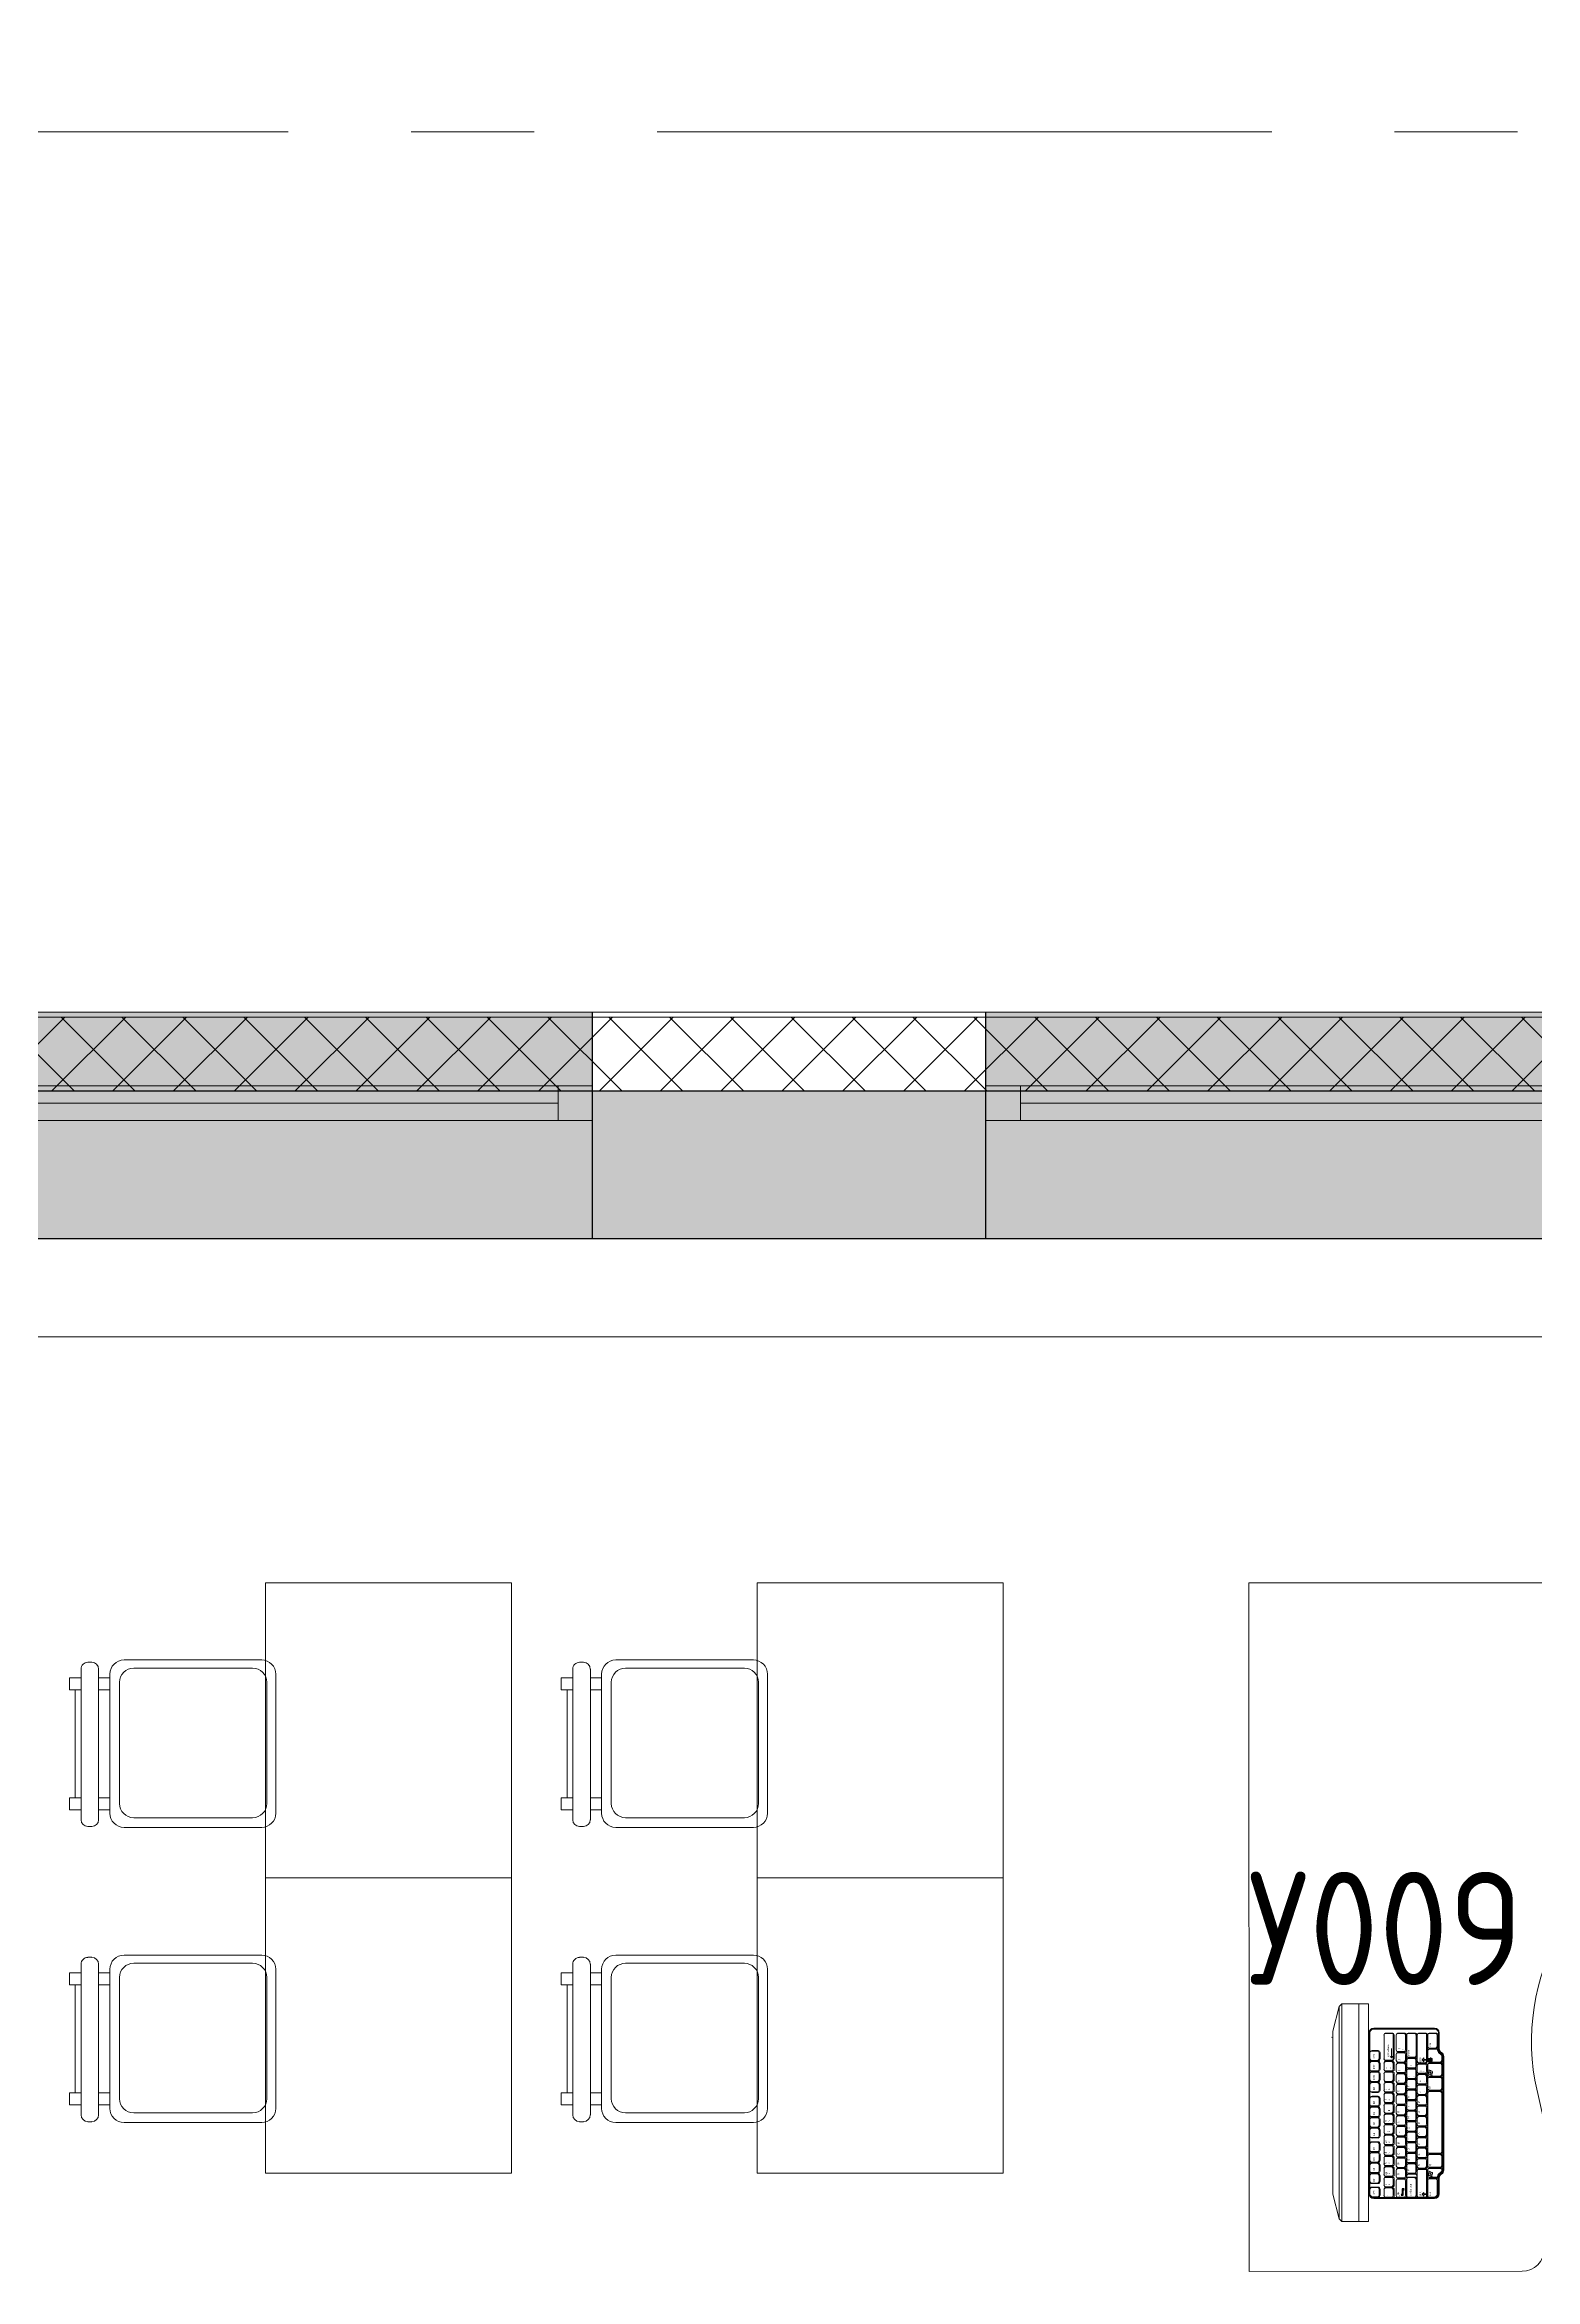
# Model space of a CAD drawing. Header units: millimetres. Extents: x -13407 to 8063098, y -2635 to 109271.
# Drawn here: x 38191 to 41222, y 29029 to 33572 of the extents above; entities that cross this region are included whole.
import ezdxf

# ---------------------------------------------------------------- set-up
doc = ezdxf.new("R2010")
doc.units = ezdxf.units.MM
doc.linetypes.add('CENTER', pattern=[2, 1.25, -0.25, 0.25, -0.25])
doc.linetypes.add('HIDDEN', pattern=[6, 4, -2])
doc.layers.get('Defpoints').update_dxf_attribs({"color": 6})
for name, color, linetype, lineweight in [('АР_Навесной фасад', 5, 'Continuous', 5), ('АР_Окна БЛОК', 250, 'Continuous', 13), ('АР_Оси', 193, 'Continuous', 9), ('АР_Подоконники', 163, 'Continuous', 9), ('АР_Сущ Несущая стена', 202, 'Continuous', 30), ('АР_Утеплитель', 250, 'Continuous', 9), ('АР_Штриховка монолит', 250, 'Continuous', 9), ('ТХ_мебель передв', 250, 'Continuous', 13), ('ТХ_обор_комп принт', 30, 'Continuous', 13)]:
    doc.layers.add(name, color=color, linetype=linetype, lineweight=lineweight)
doc.styles.add('Arial 200', font='arial.ttf', dxfattribs={"height": 500})
doc.styles.add('ISOCPEUR_1', font='isocpeur.ttf', dxfattribs={"width": 0.9, "height": 250})
doc.styles.add('SIMPLEX', font='simplex.shx', dxfattribs={"width": 0.85, "oblique": 7})

# ---------------------------------------------------------------- blocks, each defined once
blk = doc.blocks.new('*U435')
h = blk.add_hatch(color=253)
h.dxf.hatch_style = 1
h.paths.add_polyline_path([(-1770, -240), (0, -240), (0, 220), (-1770, 220)])
at = {"color": 253, "lineweight": 30}
for p, q in [((-1770, -240), (-1770, 220)), ((0, -240), (0, 220))]:
    blk.add_line(p, q, dxfattribs=at)
at = {"color": 253}
for p, q in [((0, 220), (-1770, 220)), ((-1770, 70), (0, 70)), ((-1700, 0), (-1700, 70)), ((-70, 0), (-70, 70)), ((-1770, 0), (0, 0)), ((-1700, 35), (-70, 35)), ((-1770, -240), (0, -240)), ((-1770, -240), (-1770, -240)), ((-1770, -240), (-1770, -240)), ((0, -240), (0, -240)), ((0, -240), (0, -240))]:
    blk.add_line(p, q, dxfattribs=at)
blk = doc.blocks.new('*U436')
h = blk.add_hatch(color=253)
h.dxf.hatch_style = 1
h.paths.add_polyline_path([(-1770, -240), (0, -240), (0, 220), (-1770, 220)])
at = {"color": 253, "lineweight": 30}
for p, q in [((-1770, -240), (-1770, 220)), ((0, -240), (0, 220))]:
    blk.add_line(p, q, dxfattribs=at)
at = {"color": 253}
for p, q in [((0, 220), (-1770, 220)), ((-1770, 70), (0, 70)), ((-1700, 0), (-1700, 70)), ((-70, 0), (-70, 70)), ((-1770, 0), (0, 0)), ((-1700, 35), (-70, 35)), ((-1770, -240), (0, -240)), ((-1770, -240), (-1770, -240)), ((-1770, -240), (-1770, -240)), ((0, -240), (0, -240)), ((0, -240), (0, -240))]:
    blk.add_line(p, q, dxfattribs=at)
blk = doc.blocks.new('стол угловой 1200х1400')
at = {"color": 253, "extrusion": (-6.20986e-05, 0.000470696, 1)}
for p, q in [((-20568.3, 33327.6, -393.6), (-20014.8, 33327.8, -393.6)), ((-20568, 32127.6, -393), (-20568.3, 33327.6, -393.6)), ((-19969.8, 32984.7, -393.4), (-19969.8, 33284.7, -393.5)), ((-19213.1, 32728, -393.2), (-19472.2, 32727.9, -393.2)), ((-19168.1, 32683, -393.2), (-19168, 32128, -392.9)), ((-19168, 32128, -392.9), (-20568, 32127.6, -393))]:
    blk.add_line(p, q, dxfattribs=at)
at = {"color": 253, "linetype": 'HIDDEN', "ltscale": 0.1}
blk.add_lwpolyline([(-20475.6, 33232.1), (-20075.6, 33232.2), (-20075.5, 32832.2), (-20475.5, 32832.1)], close=True, dxfattribs=at)
at = {"color": 253, "extrusion": (-6.20986e-05, 0.000470696, 1), "elevation": -376.6}
blk.add_lwpolyline([(-19472.3, 32728.1), (-19556.8, 32709)], dxfattribs=at)
at = {"color": 253, "extrusion": (-6.20986e-05, 0.000470696, 1)}
for centre, radius, start, end in [((-20014.8, 33283, -376.6), 45, 2.4817, 90.0151), ((-19697, 32975.5, -376.6), 272.9, 178.0222, 227.3755), ((-19635.3, 33157.4, -376.6), 455.2, 237.2104, 279.9393), ((-19213.1, 32683.2, -376.6), 45, 0.0151, 90.0151)]:
    blk.add_arc(centre, radius, start, end, dxfattribs=at)
blk = doc.blocks.new('KEY')
at = {"color": 253}
for p, q in [((-0.2, 0), (0.2, 0)), ((-0.34, -0.54), (-0.34, -0.14)), ((-0.31, -0.5), (-0.31, -0.11)), ((-0.2, -0.61), (0.2, -0.61)), ((-0.2, -0.68), (0.2, -0.68)), ((0.31, -0.5), (0.31, -0.11)), ((0.34, -0.54), (0.34, -0.14))]:
    blk.add_line(p, q, dxfattribs=at)
for centre, radius, start, end in [((0.2, -0.11), 0.109, 360, 90), ((0.2, -0.14), 0.141, 360, 90), ((-0.2, -0.14), 0.141, 90, 180), ((-0.2, -0.54), 0.141, 180, 270), ((-0.2, -0.11), 0.109, 90, 180), ((-0.2, -0.5), 0.109, 180, 270), ((0.2, -0.5), 0.109, 270, 360), ((0.2, -0.54), 0.141, 270, 360)]:
    blk.add_arc(centre, radius, start, end, dxfattribs=at)
blk = doc.blocks.new('рншнглнг8л')
h = blk.add_hatch(color=253)
h.paths.add_polyline_path([(-575895.8, 55186.1), (-575892.8, 55184.3), (-575895.8, 55184.3)])
h.paths.add_polyline_path([(-575895.8, 55184.3), (-575892.8, 55184.3), (-575895.8, 55182.5)])
h = blk.add_hatch(color=253)
h.paths.add_polyline_path([(-575624.1, 55162.2), (-575627.2, 55160.4), (-575624.1, 55160.4)])
h.paths.add_polyline_path([(-575624.1, 55160.4), (-575627.2, 55160.4), (-575624.1, 55158.6)])
h = blk.add_hatch(color=253)
h.paths.add_polyline_path([(-575615.7, 55164.4), (-575612.7, 55162.7), (-575615.7, 55162.7)])
h.paths.add_polyline_path([(-575615.7, 55162.7), (-575612.7, 55162.7), (-575615.7, 55160.9)])
at = {"color": 253}
for p, q in [((-575947.2, 55303.5), (-575997.1, 55290.7)), ((-575615.4, 55303.5), (-575947.2, 55303.5)), ((-575565.6, 55290.7), (-575615.4, 55303.5)), ((-575997.1, 55290.7), (-576002.8, 55285.1)), ((-575559.9, 55285.1), (-576002.8, 55285.1)), ((-576002.8, 55285.1), (-576002.8, 55230.9)), ((-575559.9, 55250.9), (-576002.8, 55250.9)), ((-575565.6, 55290.7), (-575997.1, 55290.7)), ((-575559.9, 55285.1), (-575565.6, 55290.7)), ((-575559.9, 55230.9), (-575559.9, 55285.1)), ((-576002.8, 55230.9), (-575559.9, 55230.9)), ((-575953.4, 55096.7), (-575953.4, 55220.6)), ((-575951.4, 55096.7), (-575951.4, 55220.6)), ((-575616.2, 55228.2), (-575943.8, 55228.2)), ((-575630.1, 55211.8), (-575630.1, 55223.9)), ((-575629.1, 55212.8), (-575629.1, 55224.8)), ((-575625.8, 55228.2), (-575616.1, 55228.2)), ((-575625.8, 55209.5), (-575613.7, 55209.5)), ((-575625.8, 55207.5), (-575613.7, 55207.5)), ((-575610.4, 55212.8), (-575610.4, 55222.5)), ((-575609.4, 55211.8), (-575609.4, 55221.5)), ((-575608.6, 55096.7), (-575608.6, 55220.6)), ((-575606.7, 55096.7), (-575606.7, 55220.6)), ((-575943.3, 55183.3), (-575943.3, 55195.4)), ((-575943.3, 55158.3), (-575943.3, 55170.4)), ((-575942.4, 55184.3), (-575942.4, 55196.3)), ((-575942.4, 55159.3), (-575942.4, 55171.3)), ((-575891.1, 55199.6), (-575939, 55199.6)), ((-575891.1, 55180.9), (-575939, 55180.9)), ((-575891.1, 55179), (-575939, 55179)), ((-575908.9, 55174.7), (-575939, 55174.7)), ((-575908.9, 55156), (-575939, 55156)), ((-575892.8, 55184.3), (-575912.1, 55184.3)), ((-575905.6, 55159.3), (-575905.6, 55171.3)), ((-575904.7, 55158.3), (-575904.7, 55170.4)), ((-575895.8, 55182.5), (-575895.8, 55186.1)), ((-575895.8, 55186.1), (-575892.8, 55184.3)), ((-575892.8, 55184.3), (-575895.8, 55182.5)), ((-575887.8, 55184.3), (-575887.8, 55196.3)), ((-575886.8, 55183.3), (-575886.8, 55195.4)), ((-575647, 55158.3), (-575647, 55170.4)), ((-575646.1, 55159.3), (-575646.1, 55171.3)), ((-575612.9, 55174.7), (-575642.8, 55174.7)), ((-575612.9, 55156), (-575642.8, 55156)), ((-575627.2, 55162.5), (-575627.2, 55158.5)), ((-575624.1, 55162.2), (-575627.2, 55160.4)), ((-575627.2, 55160.4), (-575613.4, 55160.4)), ((-575627.2, 55160.4), (-575624.1, 55158.6)), ((-575612.7, 55162.7), (-575626.8, 55162.7)), ((-575624.1, 55158.6), (-575624.1, 55162.2)), ((-575615.7, 55160.9), (-575615.7, 55164.4)), ((-575615.7, 55164.4), (-575612.7, 55162.7)), ((-575612.7, 55162.7), (-575615.7, 55160.9)), ((-575612.7, 55160.6), (-575612.7, 55164.9)), ((-575609.6, 55159.3), (-575609.6, 55171.3)), ((-575608.6, 55158.3), (-575608.6, 55170.4)), ((-575943.3, 55136.9), (-575943.3, 55149)), ((-575943.3, 55115.5), (-575943.3, 55127.6)), ((-575942.4, 55137.9), (-575942.4, 55149.9)), ((-575942.4, 55116.5), (-575942.4, 55128.5)), ((-575908.9, 55154), (-575939, 55154)), ((-575897.2, 55153.3), (-575939, 55153.3)), ((-575897.2, 55134.5), (-575939, 55134.5)), ((-575897.2, 55132.6), (-575939, 55132.6)), ((-575886.1, 55131.9), (-575939, 55131.9)), ((-575886.1, 55113.1), (-575939, 55113.1)), ((-575886.1, 55111.2), (-575939, 55111.2)), ((-575916.1, 55110.5), (-575939, 55110.5)), ((-575887.5, 55110.5), (-575906.9, 55110.5)), ((-575893.9, 55137.9), (-575893.9, 55149.9)), ((-575892.9, 55136.9), (-575892.9, 55149)), ((-575888.8, 55121.7), (-575892.5, 55118.4)), ((-575892.5, 55118.4), (-575889.6, 55118.6)), ((-575889.6, 55118.6), (-575889.6, 55114.7)), ((-575887.9, 55114.7), (-575889.6, 55114.7)), ((-575885, 55118.4), (-575888.8, 55121.7)), ((-575887.9, 55114.7), (-575887.9, 55118.6)), ((-575887.9, 55118.6), (-575885, 55118.4)), ((-575882.8, 55116.5), (-575882.8, 55128.5)), ((-575881.9, 55115.5), (-575881.9, 55127.6)), ((-575859, 55110.5), (-575878.3, 55110.5)), ((-575830.5, 55110.5), (-575849.7, 55110.5)), ((-575702.1, 55110.5), (-575820.9, 55110.5)), ((-575673.5, 55110.5), (-575692.8, 55110.5)), ((-575667, 55115.5), (-575667, 55127.6)), ((-575666.1, 55116.5), (-575666.1, 55128.5)), ((-575664.6, 55110.5), (-575653.2, 55110.5)), ((-575612.9, 55131.9), (-575662.7, 55131.9)), ((-575612.9, 55113.1), (-575662.7, 55113.1)), ((-575612.9, 55111.2), (-575662.7, 55111.2)), ((-575656.6, 55136.9), (-575656.6, 55149)), ((-575612.9, 55153.3), (-575652.3, 55153.3)), ((-575612.9, 55132.6), (-575652.3, 55132.6)), ((-575650.4, 55136.9), (-575650.4, 55149)), ((-575649.5, 55137.9), (-575649.5, 55149.9)), ((-575612.9, 55134.5), (-575646.1, 55134.5)), ((-575612.9, 55110.5), (-575643.7, 55110.5)), ((-575612.9, 55154), (-575642.8, 55154)), ((-575615.5, 55121.7), (-575619.2, 55118.4)), ((-575619.2, 55118.4), (-575616.4, 55118.6)), ((-575616.4, 55118.6), (-575616.4, 55114.7)), ((-575614.7, 55114.7), (-575616.4, 55114.7)), ((-575611.8, 55118.4), (-575615.5, 55121.7)), ((-575614.7, 55118.6), (-575611.8, 55118.4)), ((-575614.7, 55114.7), (-575614.7, 55118.6)), ((-575609.6, 55137.9), (-575609.6, 55149.9)), ((-575609.6, 55116.5), (-575609.6, 55128.5)), ((-575608.6, 55136.9), (-575608.6, 55149)), ((-575608.6, 55115.5), (-575608.6, 55127.6)), ((-575943.8, 55089.1), (-575911.8, 55089.1)), ((-575943.8, 55087.2), (-575911.8, 55087.2)), ((-575943.3, 55094.1), (-575943.3, 55106.2)), ((-575942.4, 55095.1), (-575942.4, 55107.1)), ((-575916.1, 55091.7), (-575939, 55091.7)), ((-575916.1, 55089.8), (-575939, 55089.8)), ((-575912.7, 55095.1), (-575912.7, 55107.1)), ((-575911.8, 55094.1), (-575911.8, 55106.2)), ((-575911.2, 55091.1), (-575911.2, 55106.2)), ((-575910.2, 55092.8), (-575910.2, 55107.1)), ((-575887.5, 55082.3), (-575895.6, 55082.3)), ((-575887.5, 55080.3), (-575895.6, 55080.3)), ((-575664.5, 55080), (-575895.6, 55080)), ((-575664.5, 55078.1), (-575895.6, 55078.1)), ((-575890.9, 55106.4), (-575893.2, 55105.3)), ((-575893.2, 55105.3), (-575892.3, 55105.1)), ((-575892.3, 55105.1), (-575893.1, 55104)), ((-575892.8, 55103.7), (-575893.1, 55104)), ((-575892.8, 55103.7), (-575891.9, 55104.8)), ((-575891.9, 55104.8), (-575891.5, 55104.1)), ((-575886.3, 55108.9), (-575891.8, 55108.9)), ((-575891.8, 55108.9), (-575891.8, 55101.7)), ((-575886.3, 55107.2), (-575891.8, 55107.2)), ((-575886.3, 55105.5), (-575891.8, 55105.5)), ((-575891.8, 55101.7), (-575886.3, 55101.7)), ((-575891.5, 55104.1), (-575890.9, 55106.4)), ((-575887.1, 55108.1), (-575890.9, 55108.1)), ((-575887.1, 55106.4), (-575890.9, 55106.4)), ((-575887.1, 55104.6), (-575890.9, 55104.6)), ((-575887.1, 55102.9), (-575890.9, 55102.9)), ((-575886.3, 55101.7), (-575886.3, 55108.9)), ((-575884.2, 55085.6), (-575884.2, 55107.1)), ((-575883.3, 55084.6), (-575883.3, 55106.2)), ((-575882.6, 55084.7), (-575882.6, 55106.2)), ((-575881.6, 55085.6), (-575881.6, 55107.1)), ((-575859, 55082.3), (-575878.3, 55082.3)), ((-575859, 55080.4), (-575878.3, 55080.4)), ((-575868.2, 55108.4), (-575865.8, 55101.7)), ((-575863.9, 55108.4), (-575861.4, 55101.7)), ((-575857.1, 55101.7), (-575859.5, 55108.4)), ((-575855.7, 55085.6), (-575855.7, 55107.1)), ((-575854.7, 55084.7), (-575854.7, 55106.2)), ((-575854, 55084.7), (-575854, 55106.2)), ((-575853.1, 55085.6), (-575853.1, 55107.1)), ((-575830.5, 55082.3), (-575849.7, 55082.3)), ((-575830.5, 55080.4), (-575849.7, 55080.4)), ((-575827.1, 55085.6), (-575827.1, 55107.1)), ((-575826.2, 55084.7), (-575826.2, 55106.2)), ((-575825.2, 55084.7), (-575825.2, 55106.2)), ((-575824.3, 55085.6), (-575824.3, 55107.1)), ((-575702.1, 55082.3), (-575820.9, 55082.3)), ((-575702.1, 55080.4), (-575820.9, 55080.4)), ((-575698.7, 55085.6), (-575698.7, 55107.1)), ((-575697.8, 55084.7), (-575697.8, 55106.2)), ((-575697.1, 55084.7), (-575697.1, 55106.2)), ((-575696.1, 55085.6), (-575696.1, 55107.1)), ((-575673.5, 55082.3), (-575692.8, 55082.3)), ((-575673.5, 55080.4), (-575692.8, 55080.4)), ((-575670.2, 55085.6), (-575670.2, 55107.1)), ((-575669.2, 55084.7), (-575669.2, 55106.2)), ((-575668.9, 55084.6), (-575668.9, 55106.2)), ((-575667.9, 55085.6), (-575667.9, 55107.1)), ((-575664.6, 55082.3), (-575664.5, 55082.3)), ((-575664.6, 55080.3), (-575664.5, 55080.3)), ((-575662.4, 55108.4), (-575660, 55101.7)), ((-575658, 55108.4), (-575655.6, 55101.7)), ((-575651.3, 55101.7), (-575653.7, 55108.4)), ((-575649.9, 55092.8), (-575649.9, 55107.1)), ((-575648.9, 55091.1), (-575648.9, 55106.2)), ((-575616.2, 55089.1), (-575648.3, 55089.1)), ((-575616.2, 55087.2), (-575648.3, 55087.2)), ((-575647.9, 55094.1), (-575647.9, 55106.2)), ((-575647, 55095.1), (-575647, 55107.1)), ((-575615.3, 55091.7), (-575643.7, 55091.7)), ((-575616.2, 55089.8), (-575643.7, 55089.8)), ((-575609.6, 55097.5), (-575609.6, 55107.1)), ((-575608.6, 55097.5), (-575608.6, 55106.2))]:
    blk.add_line(p, q, dxfattribs=at)
for points in [[(-575934, 55303.5), (-575934.9, 55306.2)], [(-575616.2, 55230.1), (-575943.8, 55230.1)]]:
    blk.add_lwpolyline(points, dxfattribs=at)
for centre, major_axis, start_param, end_param in [((-575943.8, 55220.6), (-6.74, -6.74), 3.926991, 5.497787), ((-575943.8, 55220.6), (-5.39, -5.39), 3.926991, 5.497787), ((-575943.8, 55096.7), (-6.74, 6.74), 0.785398, 2.356194), ((-575943.8, 55096.7), (-5.39, 5.39), 0.785398, 2.356194), ((-575911.8, 55077.6), (-8.08, -8.08), 2.907036, 3.926991), ((-575911.8, 55077.6), (-6.74, -6.74), 2.907036, 3.926991), ((-575895.6, 55087.6), (-6.74, -6.74), -0.234557, 0.785398), ((-575895.6, 55087.6), (-5.39, 5.39), 1.336239, 2.356194)]:
    blk.add_ellipse(centre, major_axis=major_axis, ratio=1, start_param=start_param, end_param=end_param, dxfattribs=at)
at = {"color": 253, "extrusion": (0, 0, -1)}
for centre, major_axis, ratio, start_param, end_param in [((-575625.8, 55223.9), (3.03, 3.03), 1, 3.926991, 5.497787), ((-575625.8, 55211.8), (3.03, -3.03), 1, 0.785398, 2.356194), ((-575625.8, 55224.8), (2.36, 2.36), 1, 3.926991, 5.497787), ((-575625.8, 55212.8), (2.36, -2.36), 1, 0.785398, 2.356194), ((-575616.2, 55220.6), (6.74, -6.74), 1, 3.926991, 5.497787), ((-575616.2, 55220.6), (5.39, -5.39), 1, 3.926991, 5.497787), ((-575616.1, 55221.5), (4.72, 4.72), 1, 5.497787, 7.068583), ((-575616.1, 55222.5), (4.04, -4.04), 1, 3.926991, 5.497787), ((-575613.7, 55212.8), (2.36, -2.36), 1, -0.785398, 0.785398), ((-575613.7, 55211.8), (3.03, 3.03), 1, 0.785398, 2.356194), ((-575939, 55195.4), (3.03, -3.03), 1, 2.356194, 3.926991), ((-575939, 55183.3), (3.03, 3.03), 1, 2.356194, 3.926991), ((-575939, 55170.4), (3.03, -3.03), 1, 2.356194, 3.926991), ((-575939, 55158.3), (3.03, 3.03), 1, 2.356194, 3.926991), ((-575939, 55196.3), (2.36, -2.36), 1, 2.356194, 3.926991), ((-575939, 55184.3), (2.36, 2.36), 1, 2.356194, 3.926991), ((-575939, 55171.3), (2.36, -2.36), 1, 2.356194, 3.926991), ((-575939, 55159.3), (2.36, 2.36), 1, 2.356194, 3.926991), ((-575908.9, 55171.3), (2.36, 2.36), 1, 5.497787, 7.068583), ((-575908.9, 55170.4), (3.03, 3.03), 1, 5.497787, 7.068583), ((-575908.9, 55159.3), (2.36, -2.36), 1, -0.785398, 0.785398), ((-575908.9, 55158.3), (3.03, -3.03), 1, -0.785398, 0.785398), ((-575891.1, 55196.3), (2.36, 2.36), 1, 5.497787, 7.068583), ((-575891.1, 55195.4), (3.03, -3.03), 1, 3.926991, 5.497787), ((-575891.1, 55184.3), (2.36, -2.36), 1, -0.785398, 0.785398), ((-575891.1, 55183.3), (3.03, 3.03), 1, 0.785398, 2.356194), ((-575642.8, 55170.4), (3.03, 3.03), 1, 3.926991, 5.497787), ((-575642.8, 55158.3), (3.03, -3.03), 1, 0.785398, 2.356194), ((-575642.8, 55171.3), (2.36, 2.36), 1, 3.926991, 5.497787), ((-575642.8, 55159.3), (2.36, -2.36), 1, 0.785398, 2.356194), ((-575612.9, 55171.3), (2.36, -2.36), 1, 3.926991, 5.497787), ((-575612.9, 55170.4), (3.03, -3.03), 1, 3.926991, 5.497787), ((-575612.9, 55159.3), (2.36, 2.36), 1, 0.785398, 2.356194), ((-575612.9, 55158.3), (3.03, 3.03), 1, 0.785398, 2.356194), ((-575939, 55149), (3.03, -3.03), 1, 2.356194, 3.926991), ((-575939, 55136.9), (3.03, 3.03), 1, 2.356194, 3.926991), ((-575939, 55127.6), (3.03, -3.03), 1, 2.356194, 3.926991), ((-575939, 55115.5), (3.03, 3.03), 1, 2.356194, 3.926991), ((-575939, 55106.2), (3.03, -3.03), 1, 2.356194, 3.926991), ((-575939, 55149.9), (2.36, -2.36), 1, 2.356194, 3.926991), ((-575939, 55137.9), (2.36, 2.36), 1, 2.356194, 3.926991), ((-575939, 55128.5), (2.36, -2.36), 1, 2.356194, 3.926991), ((-575939, 55116.5), (2.36, 2.36), 1, 2.356194, 3.926991), ((-575939, 55107.1), (2.36, -2.36), 1, 2.356194, 3.926991), ((-575916.1, 55107.1), (2.36, -2.36), 1, 3.926991, 5.497787), ((-575916.1, 55106.2), (3.03, -3.03), 1, 3.926991, 5.497787), ((-575906.9, 55106.2), (3.03, 3.03), 1, 3.926991, 5.497787), ((-575906.9, 55107.1), (2.36, 2.36), 1, 3.926991, 5.497787), ((-575897.2, 55149.9), (2.36, 2.36), 1, 5.497787, 7.068583), ((-575897.2, 55149), (3.03, 3.03), 1, 5.497787, 7.068583), ((-575897.2, 55137.9), (2.36, -2.36), 1, -0.785398, 0.785398), ((-575897.2, 55136.9), (3.03, -3.03), 1, -0.785398, 0.785398), ((-575887.5, 55107.1), (2.36, 2.36), 1, 5.497787, 7.068583), ((-575887.5, 55106.2), (3.03, 3.03), 1, 5.497787, 7.068583), ((-575886.1, 55128.5), (2.36, 2.36), 1, 5.497787, 7.068583), ((-575886.1, 55127.6), (3.03, -3.03), 1, 3.926991, 5.497787), ((-575886.1, 55116.5), (2.36, -2.36), 1, -0.785398, 0.785398), ((-575886.1, 55115.5), (3.03, 3.03), 1, 0.785398, 2.356194), ((-575878.3, 55106.2), (3.03, 3.03), 1, 3.926991, 5.497787), ((-575878.3, 55107.1), (2.36, 2.36), 1, 3.926991, 5.497787), ((-575859, 55107.1), (2.36, 2.36), 1, 5.497787, 7.068583), ((-575859, 55106.2), (3.03, -3.03), 1, 3.926991, 5.497787), ((-575849.7, 55106.2), (3.03, 3.03), 1, 3.926991, 5.497787), ((-575849.7, 55107.1), (2.36, -2.36), 1, 2.356194, 3.926991), ((-575830.5, 55107.1), (2.36, -2.36), 1, 3.926991, 5.497787), ((-575830.5, 55106.2), (3.03, -3.03), 1, 3.926991, 5.497787), ((-575820.9, 55106.2), (3.03, 3.03), 1, 3.926991, 5.497787), ((-575820.9, 55107.1), (2.36, -2.36), 1, 2.356194, 3.926991), ((-575702.1, 55107.1), (2.36, 2.36), 1, 5.497787, 7.068583), ((-575702.1, 55106.2), (3.03, -3.03), 1, 3.926991, 5.497787), ((-575692.8, 55106.2), (3.03, 3.03), 1, 3.926991, 5.497787), ((-575692.8, 55107.1), (2.36, -2.36), 1, 2.356194, 3.926991), ((-575673.5, 55107.1), (2.36, -2.36), 1, 3.926991, 5.497787), ((-575673.5, 55106.2), (3.03, -3.03), 1, 3.926991, 5.497787), ((-575664.6, 55106.2), (3.03, 3.03), 1, 3.926991, 5.497787), ((-575664.6, 55107.1), (2.36, -2.36), 1, 2.356194, 3.926991), ((-575662.7, 55127.6), (3.03, 3.03), 1, 3.926991, 5.497787), ((-575662.7, 55115.5), (3.03, -3.03), 1, 0.785398, 2.356194), ((-575662.7, 55128.5), (2.36, -2.36), 1, 2.356194, 3.926991), ((-575662.7, 55116.5), (2.36, 2.36), 1, 2.356194, 3.926991), ((-575652.3, 55149), (3.03, 3.03), 1, 3.926991, 5.497787), ((-575652.3, 55136.9), (3.03, -3.03), 1, 0.785398, 2.356194), ((-575653.2, 55107.1), (2.36, -2.36), 1, 3.926991, 5.497787), ((-575653.2, 55106.2), (3.03, -3.03), 1, 3.926991, 5.497787), ((-575646.1, 55149), (3.03, 3.03), 1, 3.926991, 5.497787), ((-575646.1, 55136.9), (3.03, -3.03), 1, 0.785398, 2.356194), ((-575646.1, 55149.9), (2.36, -2.36), 1, 2.356194, 3.926991), ((-575646.1, 55137.9), (2.36, 2.36), 1, 2.356194, 3.926991), ((-575643.7, 55106.2), (3.03, 3.03), 1, 3.926991, 5.497787), ((-575643.7, 55107.1), (2.36, -2.36), 1, 2.356194, 3.926991), ((-575612.9, 55149.9), (2.36, -2.36), 1, 3.926991, 5.497787), ((-575612.9, 55149), (3.03, -3.03), 1, 3.926991, 5.497787), ((-575612.9, 55137.9), (2.36, 2.36), 1, 0.785398, 2.356194), ((-575612.9, 55136.9), (3.03, 3.03), 1, 0.785398, 2.356194), ((-575612.9, 55128.5), (2.36, -2.36), 1, 3.926991, 5.497787), ((-575612.9, 55127.6), (3.03, -3.03), 1, 3.926991, 5.497787), ((-575612.9, 55116.5), (2.36, 2.36), 1, 0.785398, 2.356194), ((-575612.9, 55115.5), (3.03, 3.03), 1, 0.785398, 2.356194), ((-575612.9, 55107.1), (2.36, -2.36), 1, 3.926991, 5.497787), ((-575612.9, 55106.2), (3.03, -3.03), 1, 3.926991, 5.497787), ((-575939, 55094.1), (3.03, 3.03), 1, 2.356194, 3.926991), ((-575939, 55095.1), (2.36, 2.36), 1, 2.356194, 3.926991), ((-575916.1, 55095.1), (2.36, 2.36), 1, 0.785398, 2.356194), ((-575916.1, 55094.1), (3.03, 3.03), 1, 0.785398, 2.356194), ((-575911.8, 55077.6), (8.08, 8.08), 1, 5.497787, 6.517742), ((-575911.8, 55077.6), (6.74, -6.74), 1, 3.926991, 4.946946), ((-575909.2, 55091.1), (1.35, -1.35), 1, 0.971859, 2.356194), ((-575908.3, 55092.8), (1.35, -1.35), 1, 1.011126, 2.356194), ((-575911.8, 55077.6), (8.33, 8.33), 1, 5.684248, 6.517742), ((-575911.8, 55077.6), (9.68, -9.68), 1, 4.152719, 4.946946), ((-575895.6, 55087.6), (6.74, 6.74), 1, 2.356194, 3.37615), ((-575895.6, 55087.6), (5.39, 5.39), 1, 2.356194, 3.37615), ((-575895.6, 55087.6), (5.14, 5.14), 1, 2.356194, 3.37615), ((-575895.6, 55087.6), (3.79, 3.79), 1, 2.356194, 3.37615), ((-575887.5, 55085.6), (2.36, -2.36), 1, -0.785398, 0.785398), ((-575887.5, 55084.6), (3.03, -3.03), 1, -0.785398, 0.785398), ((-575878.3, 55084.7), (3.03, -3.03), 1, 0.785398, 2.356194), ((-575878.3, 55085.6), (2.36, -2.36), 1, 0.785398, 2.356194), ((-575866, 55108.4), (2.17, 0), 0.316309, 0, 3.141593), ((-575864.8, 55105), (2.17, 0), 0.316309, 0, 3.141593), ((-575863.6, 55101.7), (2.17, 0), 0.316309, 0, 3.141593), ((-575861.7, 55108.4), (2.17, 0), 0.316309, 3.141593, 6.283185), ((-575860.5, 55105), (2.17, 0), 0.316309, 3.141593, 6.283185), ((-575859.3, 55101.7), (2.17, 0), 0.316309, 3.141593, 6.283185), ((-575859, 55085.6), (2.36, -2.36), 1, -0.785398, 0.785398), ((-575859, 55084.7), (3.03, 3.03), 1, 0.785398, 2.356194), ((-575849.7, 55084.7), (3.03, -3.03), 1, 0.785398, 2.356194), ((-575849.7, 55085.6), (2.36, 2.36), 1, 2.356194, 3.926991), ((-575830.5, 55085.6), (2.36, 2.36), 1, 0.785398, 2.356194), ((-575830.5, 55084.7), (3.03, 3.03), 1, 0.785398, 2.356194), ((-575820.9, 55084.7), (3.03, -3.03), 1, 0.785398, 2.356194), ((-575820.9, 55085.6), (2.36, 2.36), 1, 2.356194, 3.926991), ((-575702.1, 55085.6), (2.36, -2.36), 1, -0.785398, 0.785398), ((-575702.1, 55084.7), (3.03, 3.03), 1, 0.785398, 2.356194), ((-575692.8, 55084.7), (3.03, -3.03), 1, 0.785398, 2.356194), ((-575692.8, 55085.6), (2.36, 2.36), 1, 2.356194, 3.926991), ((-575673.5, 55085.6), (2.36, 2.36), 1, 0.785398, 2.356194), ((-575673.5, 55084.7), (3.03, 3.03), 1, 0.785398, 2.356194), ((-575664.6, 55084.6), (3.03, -3.03), 1, 0.785398, 2.356194), ((-575664.6, 55085.6), (2.36, 2.36), 1, 2.356194, 3.926991), ((-575664.5, 55087.6), (3.79, -3.79), 1, -0.234557, 0.785398), ((-575664.5, 55087.6), (5.14, -5.14), 1, -0.234557, 0.785398), ((-575664.5, 55087.6), (5.39, 5.39), 1, 1.336239, 2.356194), ((-575664.5, 55087.6), (6.74, -6.74), 1, -0.234557, 0.785398), ((-575660.2, 55108.4), (2.17, 0), 0.316309, 0, 3.141593), ((-575659, 55105), (2.17, 0), 0.316309, 0, 3.141593), ((-575657.8, 55101.7), (2.17, 0), 0.316309, 0, 3.141593), ((-575648.3, 55077.6), (9.68, 9.68), 1, 4.477832, 5.272059), ((-575648.3, 55077.6), (8.33, -8.33), 1, 2.907036, 3.74053), ((-575655.9, 55108.4), (2.17, 0), 0.316309, 3.141593, 6.283185), ((-575648.3, 55077.6), (8.08, -8.08), 1, 2.907036, 3.926991), ((-575654.7, 55105), (2.17, 0), 0.316309, 3.141593, 6.283185), ((-575648.3, 55077.6), (6.74, -6.74), 1, 2.907036, 3.926991), ((-575653.5, 55101.7), (2.17, 0), 0.316309, 3.141593, 6.283185), ((-575651.8, 55092.8), (1.35, 1.35), 1, 0.785398, 2.130466), ((-575650.8, 55091.1), (1.35, 1.35), 1, 0.785398, 2.169734), ((-575643.7, 55094.1), (3.03, -3.03), 1, 0.785398, 2.356194), ((-575643.7, 55095.1), (2.36, 2.36), 1, 2.356194, 3.926991), ((-575616.2, 55097.5), (5.39, 5.39), 1, 0.785398, 2.356194), ((-575616.2, 55096.7), (6.74, 6.74), 1, 0.785398, 2.356194), ((-575616.2, 55096.7), (5.39, 5.39), 1, 0.785398, 2.356194), ((-575615.3, 55097.5), (4.04, 4.04), 1, 0.785398, 2.356194)]:
    blk.add_ellipse(centre, major_axis=major_axis, ratio=ratio, start_param=start_param, end_param=end_param, dxfattribs=at)
at = {"color": 253}
for points in [[(-575627.2, 55160.4), (-575627.2, 55160.4), (-575627.2, 55160.4)], [(-575612.7, 55162.7), (-575612.7, 55162.7), (-575612.7, 55162.7)]]:
    blk.add_solid(points, dxfattribs=at)
at = {"color": 253, "xscale": -30.48000000044703, "yscale": 30.48000000044703, "zscale": 60.96}
for p in [(-575897.1, 55228.2), (-575875.7, 55228.2), (-575854.3, 55228.2), (-575832.9, 55228.2), (-575804.4, 55228.2), (-575783, 55228.2), (-575761.6, 55228.2), (-575740.2, 55228.2), (-575711.7, 55228.2), (-575690.3, 55228.2), (-575668.9, 55228.2), (-575647.5, 55228.2), (-575893.6, 55174.7), (-575875.7, 55199.6), (-575872.2, 55174.7), (-575854.3, 55199.6), (-575850.8, 55174.7), (-575832.9, 55199.6), (-575829.4, 55174.7), (-575811.5, 55199.6), (-575808, 55174.7), (-575790.1, 55199.6), (-575786.6, 55174.7), (-575768.7, 55199.6), (-575765.2, 55174.7), (-575747.3, 55199.6), (-575743.8, 55174.7), (-575725.9, 55199.6), (-575722.4, 55174.7), (-575704.5, 55199.6), (-575701, 55174.7), (-575683.1, 55199.6), (-575679.6, 55174.7), (-575661.7, 55199.6), (-575658.2, 55174.7), (-575640.3, 55199.6), (-575618.9, 55199.6), (-575881.9, 55153.3), (-575870.8, 55131.9), (-575860.5, 55153.3), (-575849.4, 55131.9), (-575839.1, 55153.3), (-575828, 55131.9), (-575817.6, 55153.3), (-575806.6, 55131.9), (-575796.2, 55153.3), (-575785.2, 55131.9), (-575774.8, 55153.3), (-575763.8, 55131.9), (-575753.4, 55153.3), (-575742.4, 55131.9), (-575732, 55153.3), (-575721, 55131.9), (-575710.6, 55153.3), (-575699.6, 55131.9), (-575689.2, 55153.3), (-575678.2, 55131.9), (-575667.8, 55153.3)]:
    blk.add_blockref('KEY', p, dxfattribs=at)
at = {"color": 253}
for s, height, style, p in [('F12', 3.81, 'Arial 200', (-575891.1, 55221.9)), ('F11', 3.81, 'Arial 200', (-575869.7, 55221.9)), ('F10', 3.81, 'Arial 200', (-575848.3, 55221.9)), ('F9', 3.81, 'Arial 200', (-575826.9, 55221.9)), ('F8', 3.81, 'Arial 200', (-575798.4, 55221.9)), ('F7', 3.81, 'Arial 200', (-575777, 55221.9)), ('F6', 3.81, 'Arial 200', (-575755.6, 55221.9)), ('F5', 3.81, 'Arial 200', (-575734.2, 55221.8)), ('F4', 3.81, 'Arial 200', (-575705.6, 55221.9)), ('F3', 3.81, 'Arial 200', (-575684.2, 55221.9)), ('F2', 3.81, 'Arial 200', (-575662.8, 55221.9)), ('F1', 3.81, 'Arial 200', (-575641.4, 55221.9)), ('Esc', 3.81, 'Arial 200', (-575614.6, 55221.9)), ('Backspace', 3.81, 'Arial 200', (-575894.9, 55192.4)), ('|', 3.81, 'Arial 200', (-575910.3, 55170.2)), ('\\', 3.81, 'Arial 200', (-575909.6, 55163.1)), ('}', 3.81, 'Arial 200', (-575887.8, 55170.5)), (']', 3.81, 'Arial 200', (-575886.8, 55162.6)), ('+', 3.81, 'Arial 200', (-575870.7, 55196.4)), ('=', 3.81, 'Arial 200', (-575870.6, 55188)), ('{', 3.81, 'Arial 200', (-575866.3, 55170.5)), ('[', 3.81, 'Arial 200', (-575865.4, 55162.6)), ('_', 3.81, 'Arial 200', (-575848.5, 55195.3)), ('-', 3.81, 'Arial 200', (-575848.9, 55186.8)), ('P', 3.81, 'Arial 200', (-575844.5, 55172.5)), (')', 3.81, 'Arial 200', (-575828.3, 55197.4)), ('0', 3.81, 'Arial 200', (-575827.1, 55191)), ('O', 3.81, 'Arial 200', (-575823.1, 55172.5)), ('(', 3.81, 'Arial 200', (-575806.9, 55197.4)), ('9', 3.81, 'Arial 200', (-575805.7, 55191)), ('I', 3.81, 'Arial 200', (-575803.7, 55172.5)), ('8', 3.81, 'Arial 200', (-575784.3, 55191)), ('*', 3.81, 'Arial 200', (-575784.8, 55194.1)), ('U', 3.81, 'Arial 200', (-575781.2, 55172.4)), ('&', 3.81, 'Arial 200', (-575762.5, 55197.3)), ('7', 3.81, 'Arial 200', (-575762.9, 55191)), ('Y', 3.81, 'Arial 200', (-575760.1, 55172.5)), ('^ ', 3.81, 'Arial 200', (-575742.1, 55194.9)), ('6', 3.81, 'Arial 200', (-575741.5, 55191)), ('T', 3.81, 'Arial 200', (-575739.8, 55172.5)), ('%', 3.81, 'Arial 200', (-575719.7, 55197.2)), ('5', 3.81, 'Arial 200', (-575720.1, 55191)), ('R', 3.81, 'Arial 200', (-575717.5, 55172.5)), ('4', 3.81, 'Arial 200', (-575698.7, 55191.1)), ('$', 3.81, 'Arial 200', (-575698.3, 55198.1)), ('E', 3.81, 'Arial 200', (-575696.1, 55172.5)), ('W', 3.81, 'Arial 200', (-575675.6, 55172.5)), ('3', 3.81, 'Arial 200', (-575677.3, 55191)), ('#', 3.81, 'Arial 200', (-575676.9, 55198.3)), ('@', 3.81, 'Arial 200', (-575655.5, 55196.3)), ('2', 3.81, 'Arial 200', (-575655.9, 55191.1)), ('Q', 3.81, 'Arial 200', (-575654.2, 55172.2)), ('1', 3.81, 'Arial 200', (-575634.5, 55191.1)), ('!', 3.81, 'Arial 200', (-575635.3, 55197.6)), ('Tab', 3.81, 'Arial 200', (-575610.9, 55172.2)), ('~', 3.81, 'Arial 200', (-575612.2, 55194.6)), ('`', 3.81, 'Arial 200', (-575613.1, 55183.3)), ('Enter', 3.81, 'Arial 200', (-575896.7, 55150.9)), ('Shift', 3.81, 'Arial 200', (-575883.2, 55127.8)), ('"', 3.81, 'Arial 200', (-575876, 55148.1)), ("'", 3.81, 'Arial 200', (-575876.8, 55137.1)), ('?', 3.81, 'Arial 200', (-575864.3, 55127.6)), ('/', 3.81, 'Arial 200', (-575864.8, 55120.8)), (';', 3.81, 'Arial 200', (-575854.7, 55140.2)), (':', 3.81, 'Arial 200', (-575854.6, 55149.5)), ('>', 3.81, 'Arial 200', (-575843.5, 55127.5)), ('.', 3.81, 'Arial 200', (-575844.5, 55117.6)), ('L', 3.81, 'Arial 200', (-575833.8, 55151.9)), ('<', 3.81, 'Arial 200', (-575822.1, 55127.5)), (',', 3.81, 'Arial 200', (-575823.4, 55116.8)), ('K', 3.81, 'Arial 200', (-575812.4, 55151.9)), ('M', 3.81, 'Arial 200', (-575801.4, 55130.5)), ('J', 3.81, 'Arial 200', (-575791, 55151.8)), ('N', 3.81, 'Arial 200', (-575780, 55130.5)), ('H', 3.81, 'Arial 200', (-575769.6, 55151.9)), ('B', 3.81, 'Arial 200', (-575758.6, 55130.5)), ('G', 3.81, 'Arial 200', (-575748.2, 55151.9)), ('V', 3.81, 'Arial 200', (-575737.2, 55130.5)), ('F', 2.38, 'SIMPLEX', (-575726.8, 55150.4)), ('C', 3.81, 'Arial 200', (-575715.8, 55130.5)), ('D', 3.81, 'Arial 200', (-575705.4, 55151.9)), ('X', 3.81, 'Arial 200', (-575694.4, 55130.5)), ('S', 3.81, 'Arial 200', (-575684, 55151.9)), ('Z', 3.81, 'Arial 200', (-575673, 55130.5)), ('A', 3.81, 'Arial 200', (-575662.6, 55151.9)), ('CapsLock', 3.81, 'Arial 200', (-575612.8, 55147)), ('Shift', 3.81, 'Arial 200', (-575611.5, 55127.8)), ('Ctrl', 3.81, 'Arial 200', (-575915, 55107.7)), ('Alt', 3.81, 'Arial 200', (-575828.6, 55108.7)), ('Alt', 3.81, 'Arial 200', (-575672.3, 55107.6)), ('Ctrl', 3.81, 'Arial 200', (-575611.5, 55107.7))]:
    blk.add_text(s, height=height, rotation=180, dxfattribs=dict(at, style=style)).set_placement(p)
blk = doc.blocks.new('стул №3-5')
at = {"color": 253, "linetype": 'ByBlock', "extrusion": (-6.19742e-05, 0.000470712, 1)}
for p, q in [((-15086.8, 16641.7, 196.8), (-15393.1, 16641.7, 196.8)), ((-15372.7, 16664.9, 196.8), (-15348.5, 16664.9, 196.8)), ((-15372.7, 16664.9, 196.8), (-15372.7, 16641.7, 196.8)), ((-15348.5, 16641.7, 196.8), (-15348.5, 16664.9, 196.8)), ((-15348.5, 16653.3, 196.8), (-15128.7, 16653.3, 196.8)), ((-15128.7, 16664.9, 196.8), (-15104.4, 16664.9, 196.8)), ((-15128.7, 16664.9, 196.8), (-15128.7, 16641.7, 196.8)), ((-15104.4, 16641.7, 196.8), (-15104.4, 16664.9, 196.8)), ((-15407, 16627.7, 196.8), (-15407, 16619.9, 196.8)), ((-15393.1, 16605.9, 196.8), (-15086.8, 16605.9, 196.9)), ((-15372.7, 16605.9, 196.8), (-15372.7, 16583.2, 196.9)), ((-15348.5, 16583.2, 196.9), (-15348.5, 16605.9, 196.8)), ((-15128.7, 16605.9, 196.9), (-15128.7, 16583.2, 196.9)), ((-15104.4, 16583.2, 196.9), (-15104.4, 16605.9, 196.9)), ((-15072.8, 16619.9, 196.8), (-15072.8, 16627.7, 196.8))]:
    blk.add_line(p, q, dxfattribs=at)
at = {"color": 253, "ltscale": 100, "extrusion": (-6.19742e-05, 0.000470712, 1), "elevation": 205.6}
for points in [[(-15379.9, 16582.9), (-15097, 16582.9, -0.414169), (-15068.3, 16554.2), (-15068.3, 16274.2, -0.414258), (-15097, 16245.5), (-15379.9, 16245.5, -0.414169), (-15408.6, 16274.2), (-15408.6, 16554.2, -0.414258)], [(-15360.2, 16563.2), (-15113.6, 16563.2, -0.414214), (-15084.9, 16534.4), (-15084.9, 16292.6, -0.414214), (-15113.6, 16263.9), (-15360.2, 16263.9, -0.414214), (-15388.9, 16292.6), (-15388.9, 16534.4, -0.414214)]]:
    blk.add_lwpolyline(points, format="xyb", close=True, dxfattribs=at)
at = {"color": 253, "linetype": 'ByBlock', "extrusion": (-6.19742e-05, 0.000470712, 1)}
for centre, start, end in [((-15393, 16627.6, 205.6), 90, 180), ((-15086.8, 16627.6, 205.6), 0, 90), ((-15393, 16619.8, 205.6), 180, 270), ((-15086.8, 16619.8, 205.6), 270, 0)]:
    blk.add_arc(centre, 13.9, start, end, dxfattribs=at)
blk = doc.blocks.new('_стол№3-№5')
at = {"color": 253}
blk.add_lwpolyline([(-169868.3, 526261.4), (-169368.3, 526261.4), (-169368.3, 525661.4), (-169868.3, 525661.4)], close=True, dxfattribs=at)

msp = doc.modelspace()

# ---------------------------------------------------------------- hatches: boundary and pattern name
at = {"layer": 'АР_Утеплитель', "ltscale": 100}
h = msp.add_hatch(dxfattribs=at)
h.set_pattern_fill('ANSI37', color=253, scale=700)
h.set_pattern_definition([(45, (47385, 6100), (-61.87184, 61.87184), []), (135, (47385, 6100), (-61.87184, -61.87184), [])])
h.paths.add_polyline_path([(55415, 3491.3), (55265, 3491.3), (55265, 1960), (55415, 1960)], flags=17)
h.paths.add_polyline_path([(55040, 27630), (55040, 27480), (62165, 27480), (62165, 22790), (62315, 22790), (62315, 27630)])
h.paths.add_polyline_path([(53370, 27630), (53370, 27480), (53889.9, 27480), (53889.9, 27630)])
h.paths.add_polyline_path([(47985, 31445), (47985, 31595), (46215, 31595), (46215, 31445)])
h.paths.add_polyline_path([(47985, 31595), (47985, 31445), (51665, 31445), (51665, 27480), (51855, 27480), (51855, 27630), (51815, 27630), (51815, 31595)])
h.paths.add_polyline_path([(26921.2, 31445), (26921.2, 31595), (26405, 31595), (26405, 31445)])
h.paths.add_polyline_path([(17279.8, 33895), (17429.8, 33895), (17429.8, 35940), (17279.8, 35940)])
h.paths.add_polyline_path([(68665, 6786.4), (68515, 6786.4), (68515, -100), (55415, -100), (55415, 1560), (55265, 1560), (55265, -250), (68665, -250)])
h.paths.add_polyline_path([(68515, 6786.4), (68665, 6786.4), (68665, 7751.7), (68515, 7751.7)])
h.paths.add_polyline_path([(14979.8, 47738.8), (14829.4, 47738.8), (14829.8, 47170), (17959.8, 47170), (17959.8, 44240), (21080, 44240), (21080, 43610), (21230, 43610), (21230, 44390), (18109.8, 44390), (18109.8, 47320), (14979.8, 47320)])
h.paths.add_polyline_path([(39096.5, 11290), (39096.5, 11433), (47535, 11440), (47535, 6250), (55415, 6250), (55415, 3491.3), (55265, 3491.3), (55265, 6100), (47385, 6100), (47385, 11290)])
h.paths.add_polyline_path([(62315, 12645), (62165, 12645), (62165, 9610), (68515, 9610), (68515, 7991.7), (68665, 7991.7), (68665, 9760), (62315, 9760)])
h.paths.add_polyline_path([(62165.1, 14845), (62315, 14845), (62315, 21640), (62165.2, 21640)])
h.paths.add_polyline_path([(62315, 14845), (62165.1, 14845), (62165.1, 12645), (62315, 12645)])
h.paths.add_polyline_path([(17998.2, 36070), (17998.2, 36220), (17279.8, 36220), (17279.8, 35940), (17429.8, 35940), (17429.8, 36070)])
h.paths.add_polyline_path([(17998.2, 36220), (17998.2, 36070), (21230, 36070), (21230, 41910), (21080, 41910), (21080, 36220)])
h.paths.add_polyline_path([(24755, 31445), (24755, 31595), (17429.8, 31595), (17429.8, 32195), (17279.8, 32195), (17279.8, 31445)])
h.paths.add_polyline_path([(43645, 31595), (43645, 31445), (46215, 31445), (46215, 31595)])
h.paths.add_polyline_path([(41875, 31445), (41875, 31595), (26921.2, 31595), (26921.2, 31445)])
h.paths.add_polyline_path([(14829.8, 49378.8), (14979.8, 49378.8), (14979.8, 50520.3), (15129.8, 50520.3), (15129.8, 50670.3), (14829.8, 50670.3)])
h.paths.add_polyline_path([(14829.8, 47738.8), (14829.4, 47738.8), (14979.8, 47738.8)])
at = {"layer": 'АР_Штриховка монолит', "ltscale": 100}
h = msp.add_hatch(dxfattribs=at)
h.set_pattern_fill('ANSI35', color=253, scale=700)
h.set_pattern_definition([(45, (-951587.81, 109999.9), (-123.743687, 123.743687), []), (45, (-951464.07, 109999.9), (-123.743687, 123.743687), [218.75, -43.75, 0, -43.75])])
h.paths.add_polyline_path([(51665, 31445), (17165, 31445), (17165, 31145), (51365, 31145), (51365, 19960), (42685, 19960), (42685, 19660), (47535, 19660), (47535, 18477.5), (47735, 18477.5), (47735, 19660), (51365, 19660), (51365, 18702.5), (51565, 18702.5), (51565, 19660), (51665, 19660), (51665, 27280), (51855, 27280), (51855, 27480), (51665, 27480)])

# ---------------------------------------------------------------- linework, layer by layer
at = {"layer": 'АР_Навесной фасад', "color": 253, "ltscale": 100}
for p, q in [((26921.2, 31605), (41875, 31605)), ((26921.2, 31595), (41875, 31595))]:
    msp.add_line(p, q, dxfattribs=at)
at = {"layer": 'АР_Оси', "color": 253, "linetype": 'CENTER', "ltscale": 1000}
for p, q in [((-12563.8, 33395), (70614.6, 33395)), ((-12563.8, 31145), (70614.6, 31145))]:
    msp.add_line(p, q, dxfattribs=at)
at = {"layer": 'АР_Подоконники', "color": 253, "ltscale": 100}
msp.add_line((34295, 30945), (42540, 30944.9), dxfattribs=at)
at = {"layer": 'АР_Сущ Несущая стена', "color": 253, "ltscale": 100}
for p, q in [((16769.8, 31445), (51665, 31445)), ((17165, 31145), (51365, 31145))]:
    msp.add_line(p, q, dxfattribs=at)

# ---------------------------------------------------------------- block references
at = {"layer": 'АР_Окна БЛОК', "color": 253}
for name, p in [('*U436', (39305, 31385)), ('*U435', (41875, 31385))]:
    msp.add_blockref(name, p, dxfattribs=at)
at = {"layer": 'ТХ_мебель передв', "color": 253}
for name, p, rotation in [('_стол№3-№5', (-130728.3, 556106.3), 180), ('_стол№3-№5', (-129728.3, 556106.3), 180), ('стол угловой 1200х1400', (8512.4, 9877, 393), 270), ('стул №3-5', (54906.4, 45356.3), 89.99999999999999), ('стул №3-5', (55906.4, 45356.3), 89.99999999999999), ('_стол№3-№5', (-130728.3, 555506.3), 180), ('_стол№3-№5', (-129728.3, 555506.3), 180), ('стул №3-5', (54906.4, 44756.3), 89.99999999999999), ('стул №3-5', (55906.4, 44756.3), 89.99999999999999)]:
    msp.add_blockref(name, p, dxfattribs=dict(at, rotation=rotation))
at = {"layer": 'ТХ_обор_комп принт', "color": 253, "xscale": -1, "rotation": 90}
msp.add_blockref('рншнглнг8л', (96114.2, -546413.7, 0.8), dxfattribs=at)

# ---------------------------------------------------------------- texts
at = {"layer": 'Defpoints', "color": 253, "lineweight": 35, "style": 'ISOCPEUR_1', "width": 0.9}
msp.add_text('У009', height=230, dxfattribs=at).set_placement((40636.3, 29627.2))

doc.saveas('drawing.dxf')
